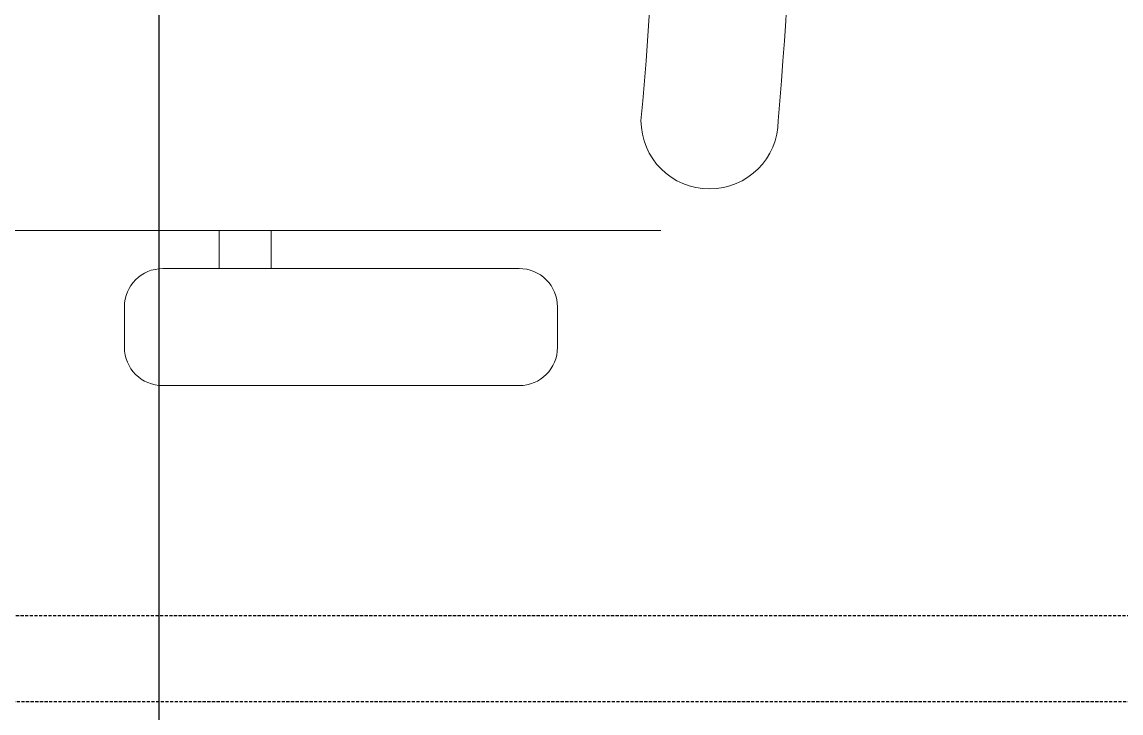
# Model space of a CAD drawing. Extents: x -12260 to 57327, y -29287 to 19916.
# Drawn here: x 19745 to 20308, y 2836 to 3190 of the extents above; entities that cross this region are included whole.
import ezdxf

# ---------------------------------------------------------------- set-up
doc = ezdxf.new("R2010")
doc.units = 0
doc.header["$LTSCALE"] = 0.25
doc.linetypes.add('DASHDOT', pattern=[25.4, 12.7, -6.35, 0, -6.35])
doc.linetypes.add('HIDDEN', pattern=[9.525, 6.35, -3.175])
doc.layers.add('01-First Floor-FUR$0$FALSE CEILING', color=251, linetype='Continuous')
for name, color, linetype, lineweight in [('01-First Floor-FUR$0$LOADING', 253, 'Continuous', 5), ('01-First Floor-FUR$0$NEW Wall', 166, 'Continuous', 5), ('E-LITE-CLNG-CNDT', 6, 'DASHDOT', 35), ('E-POWR-FLOR-CNDT', 6, 'HIDDEN', 25)]:
    doc.layers.add(name, color=color, linetype=linetype, lineweight=lineweight)

# ---------------------------------------------------------------- blocks, each defined once
blk = doc.blocks.new('*X119')
at = {"color": 0}
for p, q in [((5, 3), (5, 3)), ((5, 3), (5, 3)), ((5, 3), (5, 3)), ((5, 3), (5, 3)), ((5, 3), (5, 3)), ((5, 3), (5, 3)), ((5, 3), (5, 3)), ((5, 3), (5, 3)), ((5, 3), (5, 3)), ((5, 3), (5, 3)), ((5, 3), (5, 3)), ((5, 3), (5, 3)), ((5, 3), (5, 3)), ((5, 3), (5, 3)), ((5, 3), (5, 3)), ((5, 3), (5, 3)), ((5, 3), (5, 3)), ((5, 3), (5, 3)), ((5, 3), (5, 3)), ((5, 3), (5, 3)), ((5, 3), (5, 3)), ((5, 3), (5, 3)), ((5, 3), (5, 3)), ((5, 3), (5, 3)), ((5, 3), (5, 3)), ((5, 3), (5, 3)), ((5, 3), (5, 3)), ((5, 3), (5, 3)), ((5, 3), (5, 3)), ((5, 3), (5, 3)), ((5, 3), (5, 3)), ((5, 3), (5, 3)), ((5, 3), (5, 3)), ((5, 3), (5, 3)), ((5, 3), (5, 3)), ((5, 3), (5, 3)), ((5, 3), (5, 3)), ((5, 3), (5, 3)), ((5, 3), (5, 3)), ((5, 3), (5, 3)), ((5, 3), (5, 3)), ((5, 3), (5, 3)), ((5, 3), (5, 3)), ((5, 3), (5, 3)), ((5, 3), (5, 3)), ((5, 3), (5, 3)), ((5, 3), (5, 3)), ((5, 3), (5, 3)), ((5, 3), (5, 3)), ((5, 3), (5, 3)), ((5, 3), (5, 3)), ((5, 3), (5, 3)), ((5, 3), (5, 3)), ((5, 3), (5, 3)), ((5, 3), (5, 3)), ((5, 3), (5, 3)), ((5, 3), (5, 3)), ((5, 3), (5, 3)), ((5, 3), (5, 3)), ((5, 3), (5, 3)), ((5, 3), (5, 3)), ((5, 3), (5, 3)), ((5, 3), (5, 3)), ((5, 3), (5, 3)), ((5, 3), (5, 3)), ((5, 3), (5, 3)), ((6, 3), (5, 3)), ((5, 3), (5, 3)), ((6, 3), (5, 3)), ((5, 3), (5, 3)), ((6, 3), (5, 3)), ((5, 3), (5, 3)), ((6, 3), (5, 3)), ((5, 3), (5, 3)), ((5, 3), (5, 3)), ((5, 3), (5, 3)), ((5, 3), (5, 3)), ((5, 3), (5, 3)), ((5, 3), (5, 3)), ((5, 3), (5, 3)), ((5, 3), (5, 3)), ((5, 3), (5, 3)), ((5, 3), (5, 3)), ((5, 3), (5, 3)), ((5, 3), (5, 3)), ((5, 3), (5, 3)), ((5, 3), (5, 3)), ((5, 3), (5, 3)), ((5, 3), (5, 3)), ((5, 3), (5, 3)), ((5, 3), (5, 3)), ((5, 3), (5, 3)), ((5, 3), (5, 3)), ((5, 3), (5, 3)), ((5, 3), (5, 3)), ((5, 3), (5, 3)), ((6, 3), (6, 3)), ((6, 3), (6, 3)), ((6, 3), (6, 3)), ((6, 3), (6, 3)), ((6, 3), (6, 3)), ((6, 3), (6, 3)), ((6, 3), (6, 3)), ((6, 3), (6, 3)), ((6, 3), (6, 3)), ((6, 3), (6, 3)), ((6, 3), (6, 3)), ((6, 3), (6, 3)), ((6, 3), (6, 3)), ((6, 3), (6, 3)), ((6, 3), (6, 3)), ((6, 3), (6, 3)), ((6, 3), (6, 3)), ((6, 3), (6, 3)), ((6, 3), (6, 3)), ((6, 3), (6, 3)), ((6, 3), (6, 3)), ((6, 3), (6, 3)), ((6, 3), (6, 3)), ((6, 3), (6, 3)), ((6, 3), (6, 3)), ((6, 3), (6, 3)), ((6, 3), (6, 3)), ((6, 3), (6, 3)), ((6, 3), (6, 3)), ((6, 3), (6, 3)), ((6, 3), (6, 3)), ((6, 3), (6, 3)), ((6, 3), (6, 3)), ((6, 3), (6, 3)), ((6, 3), (6, 3)), ((6, 3), (6, 3)), ((6, 3), (6, 3)), ((6, 3), (6, 3)), ((6, 3), (6, 3)), ((6, 3), (6, 3)), ((6, 3), (6, 3)), ((6, 3), (6, 3)), ((6, 3), (6, 3)), ((6, 3), (6, 3)), ((6, 3), (6, 3)), ((6, 3), (6, 3)), ((6, 3), (6, 3)), ((6, 3), (6, 3)), ((6, 3), (6, 3)), ((6, 3), (6, 3)), ((6, 3), (6, 3)), ((6, 3), (6, 3)), ((6, 3), (6, 3)), ((6, 3), (6, 3)), ((6, 3), (6, 3)), ((6, 3), (6, 3)), ((6, 3), (6, 3)), ((6, 3), (6, 3)), ((6, 3), (6, 3)), ((6, 3), (6, 3)), ((6, 3), (6, 3)), ((6, 3), (6, 3)), ((6, 3), (6, 3)), ((6, 3), (6, 3)), ((6, 3), (6, 3)), ((6, 3), (6, 3)), ((6, 3), (6, 3)), ((6, 3), (6, 3)), ((6, 3), (6, 3)), ((6, 3), (6, 3)), ((6, 3), (6, 3)), ((6, 3), (6, 3)), ((6, 3), (6, 3)), ((6, 3), (6, 3)), ((6, 3), (6, 3)), ((6, 3), (6, 3)), ((6, 3), (6, 3)), ((6, 3), (6, 3)), ((6, 3), (6, 3)), ((6, 3), (6, 3)), ((6, 3), (6, 3)), ((6, 3), (6, 3)), ((6, 3), (6, 3)), ((6, 3), (6, 3)), ((6, 3), (6, 3)), ((6, 3), (6, 3)), ((6, 3), (6, 3)), ((6, 3), (6, 3)), ((6, 3), (6, 3)), ((6, 3), (6, 3)), ((6, 3), (6, 3)), ((6, 3), (6, 3)), ((6, 3), (6, 3)), ((6, 3), (6, 3)), ((6, 3), (6, 3)), ((6, 3), (6, 3)), ((6, 3), (6, 3)), ((6, 3), (6, 3)), ((6, 3), (6, 3)), ((6, 3), (6, 3)), ((6, 3), (6, 3)), ((6, 3), (6, 3)), ((6, 3), (6, 3)), ((6, 3), (6, 3)), ((6, 3), (6, 3)), ((6, 3), (6, 3)), ((6, 3), (6, 3)), ((6, 3), (6, 3)), ((6, 3), (6, 3)), ((6, 3), (6, 3)), ((6, 3), (6, 3)), ((6, 3), (6, 3)), ((6, 3), (6, 3)), ((6, 3), (6, 3)), ((6, 3), (6, 3)), ((6, 3), (6, 3)), ((6, 3), (6, 3)), ((6, 3), (6, 3)), ((6, 3), (6, 3)), ((6, 3), (6, 3)), ((6, 3), (6, 3)), ((6, 3), (6, 3)), ((6, 3), (6, 3)), ((6, 3), (6, 3)), ((6, 3), (6, 3)), ((6, 3), (6, 3)), ((6, 3), (6, 3)), ((6, 3), (6, 3)), ((6, 3), (6, 3)), ((6, 3), (6, 3)), ((6, 3), (6, 3)), ((6, 3), (6, 3)), ((6, 3), (6, 3)), ((6, 3), (6, 3)), ((6, 3), (6, 3)), ((6, 3), (6, 3)), ((6, 3), (6, 3)), ((6, 3), (6, 3)), ((6, 3), (6, 3)), ((6, 3), (6, 3)), ((6, 3), (6, 3)), ((6, 3), (6, 3)), ((6, 3), (6, 3)), ((6, 3), (6, 3)), ((6, 3), (6, 3)), ((6, 3), (6, 3)), ((6, 3), (6, 3)), ((6, 3), (6, 3)), ((6, 3), (6, 3)), ((6, 3), (6, 3)), ((6, 3), (6, 3)), ((6, 3), (6, 3)), ((6, 3), (6, 3)), ((6, 3), (6, 3)), ((6, 3), (6, 3)), ((6, 3), (6, 3)), ((6, 3), (6, 3)), ((6, 3), (6, 3)), ((6, 3), (6, 3)), ((6, 3), (6, 3)), ((6, 3), (6, 3)), ((6, 3), (6, 3)), ((6, 3), (6, 3)), ((6, 3), (6, 3)), ((6, 3), (6, 3)), ((6, 3), (6, 3)), ((6, 3), (6, 3)), ((6, 3), (6, 3)), ((6, 3), (6, 3)), ((6, 3), (6, 3)), ((6, 3), (6, 3)), ((6, 3), (6, 3)), ((6, 3), (6, 3)), ((6, 3), (6, 3)), ((6, 3), (6, 3)), ((6, 3), (6, 3)), ((6, 3), (6, 3)), ((6, 3), (6, 3)), ((6, 3), (6, 3)), ((6, 3), (6, 3)), ((6, 3), (6, 3)), ((6, 3), (6, 3)), ((6, 3), (6, 3)), ((6, 3), (6, 3)), ((6, 3), (6, 3)), ((6, 3), (6, 3)), ((6, 3), (6, 3)), ((6, 3), (6, 3)), ((6, 3), (6, 3)), ((6, 3), (6, 3)), ((6, 3), (6, 3)), ((6, 3), (6, 3)), ((6, 3), (6, 3)), ((6, 3), (6, 3)), ((6, 3), (6, 3)), ((6, 3), (6, 3)), ((6, 3), (6, 3)), ((6, 3), (6, 3)), ((6, 3), (6, 3)), ((6, 3), (6, 3)), ((6, 3), (6, 3)), ((6, 3), (6, 3)), ((6, 3), (6, 3)), ((6, 3), (6, 3)), ((6, 3), (5, 3)), ((6, 3), (5, 3)), ((6, 3), (5, 3)), ((6, 3), (5, 3)), ((6, 3), (5, 3)), ((6, 3), (6, 3)), ((6, 3), (6, 3)), ((6, 3), (6, 3)), ((6, 3), (6, 3)), ((6, 3), (6, 3)), ((6, 3), (6, 3)), ((6, 3), (6, 3)), ((6, 3), (6, 3)), ((6, 3), (6, 3)), ((6, 3), (6, 3)), ((6, 3), (6, 3)), ((6, 3), (6, 3)), ((6, 3), (6, 3)), ((6, 3), (6, 3)), ((6, 3), (6, 3)), ((6, 3), (6, 3)), ((6, 3), (6, 3)), ((6, 3), (6, 3)), ((6, 3), (6, 3)), ((6, 3), (6, 3)), ((6, 3), (6, 3)), ((6, 3), (6, 3)), ((6, 3), (6, 3)), ((6, 3), (6, 3)), ((6, 3), (6, 3)), ((6, 3), (6, 3)), ((6, 3), (6, 3)), ((6, 3), (6, 3)), ((6, 3), (6, 3)), ((6, 3), (6, 3)), ((6, 3), (6, 3)), ((6, 3), (6, 3)), ((6, 3), (6, 3)), ((6, 3), (6, 3)), ((6, 3), (6, 3)), ((6, 3), (6, 3)), ((6, 3), (6, 3)), ((6, 3), (6, 3)), ((6, 3), (6, 3)), ((6, 3), (6, 3)), ((6, 3), (6, 3)), ((6, 3), (6, 3)), ((6, 3), (6, 3)), ((6, 3), (6, 3)), ((6, 3), (6, 3)), ((6, 3), (6, 3)), ((6, 3), (6, 3)), ((6, 3), (6, 3)), ((6, 3), (6, 3)), ((6, 3), (6, 3)), ((6, 3), (6, 3)), ((6, 3), (6, 3)), ((6, 3), (6, 3)), ((6, 3), (6, 3)), ((6, 3), (6, 3)), ((6, 3), (6, 3)), ((6, 3), (6, 3)), ((6, 3), (6, 3)), ((6, 3), (6, 3)), ((6, 3), (6, 3)), ((6, 3), (6, 3)), ((6, 3), (6, 3)), ((6, 3), (6, 3)), ((6, 3), (6, 3)), ((6, 3), (6, 3)), ((6, 3), (6, 3)), ((6, 3), (6, 3)), ((6, 3), (6, 3)), ((6, 3), (6, 3)), ((6, 3), (6, 3)), ((6, 3), (6, 3)), ((6, 3), (6, 3)), ((6, 3), (6, 3)), ((6, 3), (6, 3)), ((6, 3), (6, 3)), ((6, 3), (6, 3)), ((6, 3), (6, 3)), ((6, 3), (6, 3)), ((6, 3), (6, 3)), ((6, 3), (6, 3)), ((6, 3), (6, 3)), ((6, 3), (6, 3)), ((6, 3), (6, 3)), ((6, 3), (6, 3)), ((6, 3), (6, 3)), ((6, 3), (6, 3)), ((6, 3), (6, 3)), ((6, 3), (6, 3)), ((6, 3), (6, 3)), ((6, 3), (6, 3)), ((6, 3), (6, 3)), ((6, 3), (6, 3)), ((6, 3), (6, 3)), ((6, 3), (6, 3)), ((6, 3), (6, 3)), ((6, 3), (6, 3)), ((6, 3), (6, 3)), ((6, 3), (6, 3)), ((6, 3), (6, 3)), ((6, 3), (6, 3)), ((6, 3), (6, 3)), ((6, 3), (6, 3)), ((6, 3), (6, 3)), ((6, 3), (6, 3)), ((6, 3), (6, 3)), ((6, 3), (6, 3)), ((6, 3), (6, 3)), ((6, 3), (6, 3)), ((6, 3), (6, 3)), ((6, 3), (6, 3)), ((6, 3), (6, 3)), ((6, 3), (6, 3)), ((6, 3), (6, 3)), ((6, 3), (6, 3)), ((6, 3), (6, 3)), ((6, 3), (6, 3)), ((6, 3), (6, 3)), ((6, 3), (6, 3)), ((6, 3), (6, 3)), ((6, 3), (6, 3)), ((6, 3), (6, 3)), ((6, 3), (6, 3)), ((6, 3), (6, 3)), ((6, 3), (6, 3)), ((6, 3), (6, 3)), ((6, 3), (6, 3)), ((6, 3), (6, 3)), ((6, 3), (6, 3)), ((6, 3), (6, 3)), ((6, 3), (6, 3)), ((6, 3), (6, 3)), ((6, 3), (6, 3)), ((6, 3), (6, 3)), ((6, 3), (6, 3)), ((6, 3), (6, 3)), ((6, 3), (6, 3)), ((6, 3), (6, 3)), ((6, 3), (6, 3)), ((6, 3), (6, 3)), ((6, 3), (6, 3)), ((6, 3), (6, 3)), ((6, 3), (6, 3)), ((6, 3), (6, 3)), ((6, 3), (6, 3)), ((6, 3), (6, 3)), ((6, 3), (6, 3)), ((6, 3), (6, 3)), ((6, 3), (6, 3)), ((6, 3), (6, 3)), ((6, 3), (6, 3)), ((6, 3), (6, 3)), ((6, 3), (6, 3)), ((6, 3), (6, 3)), ((6, 3), (6, 3)), ((6, 3), (6, 3)), ((6, 3), (6, 3)), ((6, 3), (6, 3)), ((6, 3), (6, 3)), ((6, 3), (6, 3)), ((6, 3), (6, 3)), ((6, 3), (6, 3)), ((6, 3), (6, 3)), ((6, 3), (6, 3)), ((6, 3), (6, 3)), ((6, 3), (6, 3)), ((6, 3), (6, 3)), ((6, 3), (6, 3)), ((6, 3), (6, 3)), ((6, 3), (6, 3)), ((6, 3), (6, 3)), ((6, 3), (6, 3)), ((6, 3), (6, 3)), ((6, 3), (6, 3)), ((6, 3), (6, 3)), ((6, 3), (6, 3)), ((6, 3), (6, 3)), ((6, 3), (6, 3)), ((6, 3), (6, 3)), ((6, 3), (6, 3)), ((6, 3), (6, 3)), ((6, 3), (6, 3)), ((6, 3), (6, 3)), ((6, 3), (6, 3)), ((6, 3), (6, 3)), ((6, 3), (6, 3)), ((6, 3), (6, 3)), ((6, 3), (6, 3)), ((6, 3), (6, 3)), ((6, 3), (6, 3)), ((6, 3), (6, 3)), ((6, 3), (6, 3)), ((6, 3), (6, 3)), ((6, 3), (6, 3)), ((6, 3), (6, 3)), ((6, 3), (6, 3)), ((6, 3), (6, 3)), ((6, 3), (6, 3)), ((6, 3), (6, 3)), ((6, 3), (6, 3)), ((6, 3), (6, 3)), ((6, 3), (6, 3)), ((6, 3), (6, 3)), ((6, 3), (6, 3)), ((6, 3), (6, 3)), ((6, 3), (6, 3)), ((6, 3), (6, 3)), ((6, 3), (6, 3)), ((6, 3), (6, 3)), ((6, 3), (6, 3)), ((6, 3), (6, 3)), ((6, 3), (6, 3)), ((6, 3), (6, 3)), ((6, 3), (6, 3)), ((6, 3), (6, 3)), ((6, 3), (6, 3)), ((6, 3), (6, 3)), ((6, 3), (6, 3)), ((6, 3), (6, 3)), ((6, 3), (6, 3)), ((6, 3), (6, 3)), ((6, 3), (6, 3)), ((6, 3), (6, 3)), ((6, 3), (6, 3)), ((6, 3), (6, 3)), ((6, 3), (6, 3)), ((6, 3), (6, 3)), ((6, 3), (6, 3)), ((6, 3), (6, 3)), ((6, 3), (6, 3)), ((6, 3), (6, 3)), ((6, 3), (6, 3)), ((6, 3), (6, 3)), ((6, 3), (6, 3)), ((6, 3), (6, 3)), ((6, 3), (6, 3)), ((6, 3), (6, 3)), ((6, 3), (6, 3)), ((6, 3), (6, 3)), ((6, 3), (6, 3)), ((6, 3), (6, 3)), ((6, 3), (6, 3)), ((6, 3), (6, 3)), ((6, 3), (6, 3)), ((6, 3), (6, 3)), ((6, 3), (6, 3)), ((6, 3), (6, 3)), ((6, 3), (6, 3)), ((6, 3), (6, 3)), ((6, 3), (6, 3)), ((6, 3), (6, 3)), ((6, 3), (6, 3)), ((6, 3), (6, 3)), ((6, 3), (6, 3)), ((6, 3), (6, 3)), ((6, 3), (6, 3)), ((6, 3), (6, 3)), ((6, 3), (6, 3)), ((6, 3), (6, 3)), ((6, 3), (6, 3)), ((6, 3), (6, 3)), ((6, 3), (6, 3)), ((6, 3), (6, 3)), ((6, 3), (6, 3)), ((6, 3), (6, 3)), ((6, 3), (6, 3)), ((6, 3), (6, 3)), ((6, 3), (6, 3)), ((6, 3), (6, 3)), ((6, 3), (6, 3)), ((6, 3), (6, 3)), ((6, 3), (6, 3)), ((6, 3), (6, 3)), ((6, 3), (6, 3)), ((6, 3), (6, 3)), ((6, 3), (6, 3)), ((6, 3), (6, 3)), ((6, 3), (6, 3)), ((6, 3), (6, 3)), ((6, 3), (6, 3)), ((6, 3), (6, 3)), ((6, 3), (6, 3)), ((6, 3), (6, 3)), ((6, 3), (6, 3)), ((6, 3), (6, 3)), ((6, 3), (6, 3)), ((6, 3), (6, 3)), ((6, 3), (6, 3)), ((6, 3), (6, 3)), ((6, 3), (6, 3)), ((6, 3), (6, 3)), ((6, 3), (6, 3)), ((6, 3), (6, 3)), ((6, 3), (6, 3)), ((6, 3), (6, 3)), ((6, 3), (6, 3)), ((6, 3), (6, 3)), ((6, 3), (6, 3)), ((6, 3), (6, 3)), ((6, 3), (6, 3)), ((6, 3), (6, 3)), ((6, 3), (6, 3)), ((6, 3), (6, 3)), ((6, 3), (6, 3)), ((6, 3), (6, 3)), ((6, 3), (6, 3)), ((6, 3), (6, 3)), ((6, 3), (6, 3)), ((6, 3), (6, 3)), ((6, 3), (6, 3)), ((6, 3), (6, 3)), ((6, 3), (6, 3)), ((6, 3), (6, 3)), ((6, 3), (6, 3)), ((6, 3), (6, 3)), ((6, 3), (6, 3)), ((6, 3), (6, 3)), ((6, 3), (6, 3))]:
    blk.add_line(p, q, dxfattribs=at)
blk = doc.blocks.new('*X120')
at = {"color": 0}
for p, q in [((13, 1), (13, 1)), ((13, 1), (13, 1)), ((13, 1), (13, 1)), ((13, 1), (13, 1)), ((13, 1), (13, 1)), ((13, 1), (13, 1)), ((13, 1), (13, 1)), ((13, 1), (13, 1)), ((13, 1), (13, 1)), ((13, 1), (13, 1)), ((13, 1), (13, 1)), ((13, 1), (13, 1)), ((13, 1), (13, 1)), ((13, 1), (13, 1)), ((13, 1), (13, 1)), ((13, 1), (14, 1)), ((13, 1), (14, 1)), ((13, 1), (14, 1)), ((13, 1), (13, 1)), ((13, 1), (13, 1)), ((13, 1), (13, 1)), ((13, 1), (13, 1)), ((13, 1), (13, 1)), ((13, 1), (13, 1)), ((13, 1), (13, 1)), ((13, 1), (13, 1)), ((13, 1), (13, 1)), ((13, 1), (13, 1)), ((13, 1), (13, 1)), ((13, 1), (13, 1)), ((13, 1), (13, 1)), ((13, 1), (13, 1)), ((13, 1), (13, 1)), ((13, 1), (13, 1)), ((13, 1), (13, 1)), ((13, 1), (13, 1)), ((13, 1), (13, 1)), ((13, 1), (13, 1)), ((13, 1), (13, 1)), ((13, 1), (13, 1)), ((13, 1), (13, 1)), ((13, 1), (13, 1)), ((13, 1), (13, 1)), ((13, 1), (13, 1)), ((13, 1), (13, 1)), ((13, 1), (13, 1)), ((13, 1), (13, 1)), ((13, 1), (13, 1)), ((13, 1), (13, 1)), ((13, 1), (13, 1)), ((13, 1), (13, 1)), ((13, 1), (13, 1)), ((13, 1), (13, 1)), ((13, 1), (13, 1)), ((13, 1), (13, 1)), ((13, 1), (13, 1)), ((13, 1), (13, 1)), ((13, 1), (13, 1)), ((13, 1), (13, 1)), ((13, 1), (13, 1)), ((13, 1), (13, 1)), ((13, 1), (13, 1)), ((13, 1), (13, 1)), ((13, 1), (13, 1)), ((13, 1), (13, 1)), ((13, 1), (13, 1)), ((13, 1), (13, 1)), ((13, 1), (13, 1)), ((13, 1), (13, 1)), ((13, 1), (13, 1)), ((13, 1), (13, 1)), ((13, 1), (13, 1)), ((13, 1), (13, 1)), ((13, 1), (13, 1)), ((13, 1), (13, 1)), ((13, 1), (13, 1)), ((13, 1), (13, 1)), ((13, 1), (13, 1)), ((13, 1), (13, 1)), ((13, 1), (13, 1)), ((13, 1), (13, 1)), ((13, 1), (13, 1)), ((13, 1), (13, 1)), ((13, 1), (13, 1)), ((13, 1), (13, 1)), ((13, 1), (13, 1)), ((13, 1), (13, 1)), ((13, 1), (13, 1)), ((13, 1), (13, 1)), ((13, 1), (13, 1)), ((13, 1), (13, 1)), ((13, 1), (13, 1)), ((13, 1), (13, 1)), ((13, 1), (13, 1)), ((13, 1), (13, 1)), ((13, 1), (13, 1)), ((13, 1), (13, 1)), ((13, 1), (13, 1)), ((13, 1), (13, 1)), ((13, 1), (13, 1)), ((13, 1), (13, 1)), ((13, 1), (13, 1)), ((13, 1), (13, 1)), ((13, 1), (13, 1)), ((13, 1), (13, 1)), ((13, 1), (13, 1)), ((13, 1), (13, 1)), ((13, 1), (13, 1)), ((13, 1), (13, 1)), ((13, 1), (13, 1)), ((13, 1), (13, 1)), ((13, 1), (13, 1)), ((13, 1), (13, 1)), ((13, 1), (13, 1)), ((13, 1), (13, 1)), ((13, 1), (13, 1)), ((13, 1), (13, 1)), ((13, 1), (13, 1)), ((13, 1), (13, 1)), ((13, 1), (13, 1)), ((13, 1), (13, 1)), ((13, 1), (13, 1)), ((13, 1), (13, 1)), ((13, 1), (14, 1)), ((13, 0), (13, 0)), ((13, 0), (13, 0)), ((13, 0), (13, 0)), ((13, 0), (13, 0)), ((13, 0), (13, 0)), ((13, 0), (13, 0)), ((13, 0), (13, 0)), ((13, 0), (13, 0)), ((13, 0), (13, 0)), ((13, 0), (13, 0)), ((13, 0), (13, 0)), ((13, 0), (13, 0)), ((13, 0), (13, 0)), ((13, 0), (13, 0)), ((13, 0), (13, 0)), ((13, 0), (13, 0)), ((13, 0), (13, 0)), ((13, 0), (13, 0)), ((13, 0), (13, 0)), ((13, 0), (13, 0)), ((13, 0), (13, 0)), ((13, 0), (13, 0)), ((13, 0), (13, 0)), ((13, 0), (13, 0)), ((13, 0), (13, 0)), ((13, 0), (13, 0)), ((13, 0), (13, 0)), ((13, 0), (13, 0)), ((13, 0), (13, 0)), ((13, 0), (13, 0)), ((13, 0), (13, 0)), ((13, 0), (13, 0)), ((13, 0), (13, 0)), ((13, 0), (13, 0)), ((13, 0), (13, 0)), ((13, 0), (13, 0)), ((13, 0), (13, 0)), ((13, 0), (13, 0)), ((13, 0), (13, 0)), ((13, 0), (13, 0)), ((13, 0), (13, 0)), ((13, 0), (13, 0)), ((13, 0), (13, 0)), ((13, 0), (13, 0)), ((13, 0), (13, 0)), ((13, 0), (13, 0)), ((13, 0), (13, 0)), ((13, 0), (13, 0)), ((13, 0), (14, 0)), ((13, 0), (14, 0)), ((13, 0), (13, 0)), ((13, 0), (14, 0)), ((14, 1), (14, 1)), ((14, 1), (14, 1)), ((14, 1), (14, 1)), ((14, 1), (14, 1)), ((14, 1), (14, 1)), ((14, 1), (14, 1)), ((14, 1), (14, 1)), ((14, 1), (14, 1)), ((14, 1), (14, 1)), ((14, 1), (14, 1)), ((14, 1), (14, 1)), ((14, 1), (14, 1)), ((14, 1), (14, 1)), ((14, 1), (14, 1)), ((14, 1), (14, 1)), ((14, 1), (14, 1)), ((14, 1), (14, 1)), ((14, 1), (14, 1)), ((14, 1), (14, 1)), ((14, 1), (14, 1)), ((14, 1), (14, 1)), ((14, 1), (14, 1)), ((14, 1), (14, 1)), ((14, 1), (14, 1)), ((14, 1), (14, 1)), ((14, 1), (14, 1)), ((14, 1), (14, 1)), ((14, 1), (14, 1)), ((14, 1), (14, 1)), ((14, 1), (14, 1)), ((14, 1), (14, 1)), ((14, 1), (14, 1)), ((14, 1), (14, 1)), ((14, 1), (14, 1)), ((14, 1), (14, 1)), ((14, 1), (14, 1)), ((14, 1), (14, 1)), ((14, 1), (14, 1)), ((14, 1), (14, 1)), ((14, 1), (14, 1)), ((14, 1), (14, 1)), ((14, 1), (14, 1)), ((14, 1), (14, 1)), ((14, 1), (14, 1)), ((14, 1), (14, 1)), ((14, 1), (14, 1)), ((14, 1), (14, 1)), ((14, 1), (14, 1)), ((14, 1), (14, 1)), ((14, 1), (14, 1)), ((14, 1), (14, 1)), ((14, 1), (14, 1)), ((14, 1), (14, 1)), ((14, 1), (14, 1)), ((14, 1), (14, 1)), ((14, 1), (14, 1)), ((14, 1), (14, 1)), ((14, 1), (14, 1)), ((14, 1), (14, 1)), ((14, 1), (14, 1)), ((14, 1), (14, 1)), ((14, 1), (14, 1)), ((14, 1), (14, 1)), ((14, 1), (14, 1)), ((14, 1), (14, 1)), ((14, 1), (14, 1)), ((14, 1), (14, 1)), ((14, 1), (14, 1)), ((14, 1), (14, 1)), ((14, 1), (14, 1)), ((14, 1), (14, 1)), ((14, 1), (14, 1)), ((14, 1), (14, 1)), ((14, 1), (14, 1)), ((14, 1), (14, 1)), ((14, 1), (14, 1)), ((14, 1), (14, 1)), ((14, 1), (14, 1)), ((14, 1), (14, 1)), ((14, 1), (14, 1)), ((14, 1), (14, 1)), ((14, 1), (14, 1)), ((14, 1), (14, 1)), ((14, 1), (14, 1)), ((14, 1), (14, 1)), ((14, 1), (14, 1)), ((14, 1), (14, 1)), ((14, 1), (14, 1)), ((14, 1), (14, 1)), ((14, 1), (14, 1)), ((14, 1), (14, 1)), ((14, 1), (14, 1)), ((14, 1), (14, 1)), ((14, 1), (14, 1)), ((14, 0), (14, 0)), ((14, 0), (14, 0)), ((14, 0), (14, 0)), ((14, 0), (14, 0)), ((14, 0), (14, 0)), ((14, 0), (14, 0)), ((14, 0), (14, 0)), ((14, 0), (14, 0)), ((14, 0), (14, 0)), ((14, 0), (14, 0)), ((14, 0), (14, 0)), ((14, 0), (14, 0)), ((14, 0), (14, 0)), ((14, 0), (14, 0)), ((14, 0), (14, 0)), ((14, 0), (14, 0)), ((14, 0), (14, 0)), ((14, 0), (14, 0)), ((14, 0), (14, 0)), ((14, 0), (14, 0)), ((14, 0), (14, 0)), ((14, 0), (14, 0)), ((14, 0), (14, 0)), ((14, 0), (14, 0)), ((14, 0), (14, 0)), ((14, 0), (14, 0)), ((14, 0), (14, 0)), ((14, 0), (14, 0)), ((14, 0), (14, 0)), ((14, 0), (14, 0)), ((14, 0), (14, 0)), ((14, 0), (14, 0)), ((14, 0), (14, 0)), ((14, 0), (14, 0)), ((14, 0), (14, 0)), ((14, 0), (14, 0)), ((14, 0), (14, 0)), ((14, 0), (14, 0)), ((14, 0), (14, 0)), ((14, 0), (14, 0)), ((14, 0), (14, 0)), ((14, 0), (14, 0)), ((14, 0), (14, 0)), ((14, 0), (14, 0)), ((14, 0), (14, 0)), ((14, 0), (14, 0)), ((14, 0), (14, 0)), ((14, 0), (14, 0)), ((13, 0), (13, 0)), ((13, 0), (14, 0)), ((13, 0), (13, 0)), ((13, 0), (14, 0)), ((13, 0), (13, 0)), ((13, 0), (14, 0)), ((13, 0), (13, 0)), ((13, 0), (13, 0)), ((13, 0), (13, 0)), ((13, 0), (13, 0)), ((13, 0), (14, 0)), ((13, 0), (13, 0)), ((13, 0), (14, 0)), ((13, 0), (13, 0)), ((13, 0), (14, 0)), ((13, 0), (13, 0)), ((13, 0), (14, 0)), ((13, 0), (13, 0)), ((13, 0), (14, 0)), ((13, 0), (13, 0)), ((13, 0), (14, 0)), ((13, 0), (13, 0)), ((13, 0), (14, 0)), ((13, 0), (13, 0)), ((13, 0), (13, 0)), ((13, 0), (13, 0)), ((13, 0), (14, 0)), ((13, 0), (13, 0)), ((13, 0), (14, 0)), ((13, 0), (13, 0)), ((13, 0), (14, 0)), ((13, 0), (13, 0)), ((13, 0), (14, 0)), ((13, 0), (13, 0)), ((13, 0), (13, 0)), ((13, 0), (13, 0)), ((13, 0), (13, 0)), ((13, 0), (13, 0)), ((13, 0), (13, 0)), ((13, 0), (13, 0)), ((13, 0), (13, 0)), ((13, 0), (13, 0)), ((13, 0), (13, 0)), ((13, 0), (13, 0)), ((13, 0), (13, 0)), ((13, 0), (13, 0)), ((13, 0), (13, 0)), ((13, 0), (13, 0)), ((13, 0), (13, 0)), ((13, 0), (13, 0)), ((13, 0), (13, 0)), ((13, 0), (13, 0)), ((13, 0), (13, 0)), ((13, 0), (13, 0)), ((13, 0), (13, 0)), ((13, 0), (13, 0)), ((13, 0), (13, 0)), ((13, 0), (13, 0)), ((13, 0), (13, 0)), ((13, 0), (13, 0)), ((13, 0), (13, 0)), ((13, 0), (13, 0)), ((13, 0), (13, 0)), ((13, 0), (13, 0)), ((13, -1), (13, -1)), ((13, -1), (13, -1)), ((13, -1), (13, -1)), ((13, -1), (13, -1)), ((13, -1), (13, -1)), ((13, -1), (14, -1)), ((13, -1), (13, -1)), ((14, 0), (14, 0)), ((14, 0), (14, 0)), ((14, 0), (14, 0)), ((14, 0), (14, 0)), ((14, 0), (14, 0)), ((14, 0), (14, 0)), ((14, 0), (14, 0)), ((14, 0), (14, 0)), ((14, 0), (14, 0)), ((14, 0), (14, 0)), ((14, 0), (14, 0)), ((14, 0), (14, 0)), ((14, 0), (14, 0)), ((14, 0), (14, 0)), ((14, 0), (14, 0)), ((13, 0), (14, 0)), ((14, 0), (14, 0)), ((14, 0), (14, 0)), ((14, 0), (14, 0)), ((14, 0), (14, 0)), ((14, 0), (14, 0)), ((14, 0), (14, 0)), ((14, 0), (14, 0)), ((14, 0), (14, 0)), ((14, 0), (14, 0)), ((14, 0), (14, 0)), ((14, 0), (14, 0)), ((14, 0), (14, 0)), ((14, 0), (14, 0)), ((14, 0), (14, 0)), ((14, 0), (14, 0)), ((14, 0), (14, 0)), ((14, 0), (14, 0)), ((14, 0), (14, 0)), ((14, 0), (14, 0)), ((14, 0), (14, 0)), ((14, 0), (14, 0)), ((14, 0), (14, 0)), ((14, 0), (14, 0)), ((14, 0), (14, 0)), ((14, 0), (14, 0)), ((14, 0), (14, 0)), ((14, 0), (14, 0)), ((14, 0), (14, 0)), ((14, 0), (14, 0)), ((14, 0), (14, 0)), ((14, 0), (14, 0)), ((14, 0), (14, 0)), ((14, 0), (14, 0)), ((14, 0), (14, 0)), ((14, -1), (14, -1)), ((14, -1), (14, -1)), ((14, -1), (14, -1)), ((14, -1), (14, -1)), ((14, -1), (14, -1))]:
    blk.add_line(p, q, dxfattribs=at)
blk = doc.blocks.new('01-First Floor-FUR$0$GF21018-P')
at = {"color": 0}
for p, q in [((0.22049, 0.47563), (0.22049, 0.0675)), ((0.25963, 0.34221), (0.2804, 0.34221)), ((0.24001, 0.32259), (0.24001, 0.14)), ((0.30001, 0.32259), (0.30001, 0.14)), ((0.22049, 0.29372), (0.24001, 0.29372)), ((0.22049, 0.26708), (0.24001, 0.26708)), ((0.25963, 0.12039), (0.2804, 0.12039))]:
    blk.add_line(p, q, dxfattribs=at)
for points in [[(0.24001, 0.29372), (0.24001, 0.29372), (0.24001, 0.29372), (0.24001, 0.29372), (0.24001, 0.29372), (0.24001, 0.29372), (0.24001, 0.29372), (0.24001, 0.29372), (0.24001, 0.29372), (0.24001, 0.29372), (0.24001, 0.29372), (0.24001, 0.29372), (0.24001, 0.29372), (0.24001, 0.29372), (0.24001, 0.29372), (0.24001, 0.29372), (0.24001, 0.29372), (0.24001, 0.29372), (0.24001, 0.29372), (0.24001, 0.29372), (0.24001, 0.29372), (0.24001, 0.29372), (0.24001, 0.29372), (0.24001, 0.29372), (0.24001, 0.29372), (0.24001, 0.29372), (0.24001, 0.29372), (0.24001, 0.29372), (0.24001, 0.29372), (0.24001, 0.29372), (0.24001, 0.29372), (0.24001, 0.29372), (0.24001, 0.29372), (0.24001, 0.29372), (0.24001, 0.29372), (0.24001, 0.29372), (0.24001, 0.29372), (0.24001, 0.29372), (0.24001, 0.29372), (0.24001, 0.29372), (0.24001, 0.29372), (0.24001, 0.29372), (0.24001, 0.29372), (0.24001, 0.29372), (0.24001, 0.29372), (0.24001, 0.29372), (0.24001, 0.29372), (0.24001, 0.29372), (0.24001, 0.29372), (0.24001, 0.29372), (0.24001, 0.29372), (0.24001, 0.29372), (0.24001, 0.29372), (0.24001, 0.29372), (0.24001, 0.29372), (0.24001, 0.29372), (0.24001, 0.29372), (0.24001, 0.29372), (0.24001, 0.29372), (0.24001, 0.29372), (0.24001, 0.29372), (0.24001, 0.29372), (0.24001, 0.29372), (0.24001, 0.29372), (0.24001, 0.29372), (0.24001, 0.29372), (0.24001, 0.29372), (0.24001, 0.29372), (0.24001, 0.29372), (0.24001, 0.29372), (0.24001, 0.29372), (0.24001, 0.29372), (0.24001, 0.29372), (0.24001, 0.29372), (0.24001, 0.29372), (0.24001, 0.29372), (0.24001, 0.29372), (0.24001, 0.29372), (0.24001, 0.29372), (0.24001, 0.29372), (0.24001, 0.29372), (0.24001, 0.29372), (0.24001, 0.29372), (0.24001, 0.29372), (0.24001, 0.29372), (0.24001, 0.29372), (0.24001, 0.29372), (0.24001, 0.29372), (0.24001, 0.29372), (0.24001, 0.29372), (0.24001, 0.29372), (0.24001, 0.29372), (0.24001, 0.29372), (0.24001, 0.29372), (0.24001, 0.29372), (0.24001, 0.29372), (0.24001, 0.29372), (0.24001, 0.29372), (0.24001, 0.29372), (0.24001, 0.29372), (0.24001, 0.29372), (0.24001, 0.29372), (0.24001, 0.29372), (0.24001, 0.29372), (0.24001, 0.29372), (0.24001, 0.29372), (0.24001, 0.29372), (0.24001, 0.29372), (0.24001, 0.29372), (0.24001, 0.29372), (0.24001, 0.29372), (0.24001, 0.29372), (0.24001, 0.29372), (0.24001, 0.29372), (0.24001, 0.29372), (0.24001, 0.29372), (0.24001, 0.29372), (0.24001, 0.29372), (0.24001, 0.29372), (0.24001, 0.29372), (0.24001, 0.29372), (0.24001, 0.29372), (0.24001, 0.29372), (0.24001, 0.29372), (0.24001, 0.29372), (0.24001, 0.29372), (0.24001, 0.29372), (0.24001, 0.29372), (0.24001, 0.29372), (0.24001, 0.29372), (0.24001, 0.29372), (0.24001, 0.29372), (0.24001, 0.29372), (0.24001, 0.29372), (0.24001, 0.29372), (0.24001, 0.29372), (0.24001, 0.29372), (0.24001, 0.29372), (0.24001, 0.29372), (0.24001, 0.29372), (0.24001, 0.29372), (0.24001, 0.29372), (0.24001, 0.29372), (0.24001, 0.29372), (0.24001, 0.29372), (0.24001, 0.29372), (0.24001, 0.29372), (0.24001, 0.29372), (0.24001, 0.29372), (0.24001, 0.29372), (0.24001, 0.29372), (0.24001, 0.29372), (0.24001, 0.29372), (0.24001, 0.29372), (0.24001, 0.29372), (0.24001, 0.29372), (0.24001, 0.29372), (0.24001, 0.29372), (0.24001, 0.29372), (0.24001, 0.29372), (0.24001, 0.29372), (0.24001, 0.29372), (0.24001, 0.29372), (0.24001, 0.29372), (0.24001, 0.29372), (0.24001, 0.29372), (0.24001, 0.29372), (0.24001, 0.29372), (0.24001, 0.29372), (0.24001, 0.29372), (0.24001, 0.29372), (0.24001, 0.29372), (0.24001, 0.29372), (0.24001, 0.29372), (0.24001, 0.29372), (0.24001, 0.29372), (0.24001, 0.29372), (0.24001, 0.29372), (0.24001, 0.29372), (0.24001, 0.29372), (0.24001, 0.29372), (0.24001, 0.29372), (0.24001, 0.29372), (0.24001, 0.29372), (0.24001, 0.29372), (0.24001, 0.29372), (0.24001, 0.29372), (0.24001, 0.29372), (0.24001, 0.29372), (0.24001, 0.29372), (0.24001, 0.29372), (0.24001, 0.29372), (0.24001, 0.29372), (0.24001, 0.29372), (0.24001, 0.29372), (0.24001, 0.29372), (0.24001, 0.29372), (0.24001, 0.29372), (0.24001, 0.29372), (0.24001, 0.29372), (0.24001, 0.29372), (0.24001, 0.29372), (0.24001, 0.29372), (0.24001, 0.29372), (0.24001, 0.29372), (0.24001, 0.29372), (0.24001, 0.29372), (0.24001, 0.29372), (0.24001, 0.29372), (0.24001, 0.29372), (0.24001, 0.29372), (0.24001, 0.29372), (0.24001, 0.29372), (0.24001, 0.29372), (0.24001, 0.29372), (0.24001, 0.29372), (0.24001, 0.29372), (0.24001, 0.29372), (0.24001, 0.29372), (0.24001, 0.29372), (0.24001, 0.29372), (0.24001, 0.29372), (0.24001, 0.29372), (0.24001, 0.29372), (0.24001, 0.29372), (0.24001, 0.29372), (0.24001, 0.29372), (0.24001, 0.29372), (0.24001, 0.29372), (0.24001, 0.29372), (0.24001, 0.29372), (0.24001, 0.29372), (0.24001, 0.29372), (0.24001, 0.29372), (0.24001, 0.29372), (0.24001, 0.29372), (0.24001, 0.29372), (0.24001, 0.29372), (0.24001, 0.29372), (0.24001, 0.29372), (0.24001, 0.29372), (0.24001, 0.29372), (0.24001, 0.29372), (0.24001, 0.29372), (0.24001, 0.29372), (0.24001, 0.29372), (0.24001, 0.29372), (0.24001, 0.29372), (0.24001, 0.29372), (0.24001, 0.29372), (0.24001, 0.29372), (0.24001, 0.29372), (0.24001, 0.29372), (0.24001, 0.29372), (0.24001, 0.29372), (0.24001, 0.29372), (0.24001, 0.29372), (0.24001, 0.29372), (0.24001, 0.29372), (0.24001, 0.29372), (0.24001, 0.29372), (0.24001, 0.29372), (0.24001, 0.29372), (0.24001, 0.29372), (0.24001, 0.29372), (0.24001, 0.29372), (0.24001, 0.29372), (0.24001, 0.29372), (0.24001, 0.29372), (0.24001, 0.29372), (0.24001, 0.29372), (0.24001, 0.29372), (0.24001, 0.29372), (0.24001, 0.29372), (0.24001, 0.29372), (0.24001, 0.29372), (0.24001, 0.29372)], [(0.24001, 0.29372), (0.24001, 0.29372), (0.24001, 0.29372), (0.24001, 0.29372), (0.24001, 0.29372), (0.24001, 0.29372), (0.24001, 0.29372), (0.24001, 0.29372), (0.24001, 0.29372), (0.24001, 0.29372), (0.24001, 0.29372), (0.24001, 0.29372), (0.24001, 0.29372), (0.24001, 0.29372), (0.24001, 0.29372), (0.24001, 0.29372), (0.24001, 0.29372), (0.24001, 0.29372), (0.24001, 0.29372), (0.24001, 0.29372), (0.24001, 0.29372), (0.24001, 0.29372), (0.24001, 0.29372), (0.24001, 0.29372), (0.24001, 0.29372), (0.24001, 0.29372), (0.24001, 0.29372), (0.24001, 0.29372), (0.24001, 0.29372), (0.24001, 0.29372), (0.24001, 0.29372), (0.24001, 0.29372), (0.24001, 0.29372), (0.24001, 0.29372), (0.24001, 0.29372), (0.24001, 0.29372), (0.24001, 0.29372), (0.24001, 0.29372), (0.24001, 0.29372), (0.24001, 0.29372), (0.24001, 0.29372), (0.24001, 0.29372), (0.24001, 0.29372), (0.24001, 0.29372), (0.24001, 0.29372), (0.24001, 0.29372), (0.24001, 0.29372), (0.24001, 0.29372), (0.24001, 0.29372), (0.24001, 0.29372), (0.24001, 0.29372), (0.24001, 0.29372), (0.24001, 0.29372), (0.24001, 0.29372), (0.24001, 0.29372), (0.24001, 0.29372), (0.24001, 0.29372), (0.24001, 0.29372), (0.24001, 0.29372), (0.24001, 0.29372), (0.24001, 0.29372), (0.24001, 0.29372), (0.24001, 0.29372), (0.24001, 0.29372), (0.24001, 0.29372), (0.24001, 0.29372), (0.24001, 0.29372), (0.24001, 0.29372), (0.24001, 0.29372), (0.24001, 0.29372), (0.24001, 0.29372), (0.24001, 0.29372), (0.24001, 0.29372), (0.24001, 0.29372), (0.24001, 0.29372), (0.24001, 0.29372), (0.24001, 0.29372), (0.24001, 0.29372), (0.24001, 0.29372), (0.24001, 0.29372), (0.24001, 0.29372), (0.24001, 0.29372), (0.24001, 0.29372), (0.24001, 0.29372), (0.24001, 0.29372), (0.24001, 0.29372), (0.24001, 0.29372), (0.24001, 0.29372), (0.24001, 0.29372), (0.24001, 0.29372), (0.24001, 0.29372), (0.24001, 0.29372), (0.24001, 0.29372), (0.24001, 0.29372), (0.24001, 0.29372), (0.24001, 0.29372), (0.24001, 0.29372), (0.24001, 0.29372), (0.24001, 0.29372), (0.24001, 0.29372), (0.24001, 0.29372), (0.24001, 0.29372), (0.24001, 0.29372), (0.24001, 0.29372), (0.24001, 0.29372), (0.24001, 0.29372), (0.24001, 0.29372), (0.24001, 0.29372), (0.24001, 0.29372), (0.24001, 0.29372), (0.24001, 0.29372), (0.24001, 0.29372), (0.24001, 0.29372), (0.24001, 0.29372), (0.24001, 0.29372), (0.24001, 0.29372), (0.24001, 0.29372), (0.24001, 0.29372), (0.24001, 0.29372), (0.24001, 0.29372), (0.24001, 0.29372), (0.24001, 0.29372), (0.24001, 0.29372), (0.24001, 0.29372), (0.24001, 0.29372), (0.24001, 0.29372), (0.24001, 0.29372), (0.24001, 0.29372), (0.24001, 0.29372), (0.24001, 0.29372), (0.24001, 0.29372), (0.24001, 0.29372), (0.24001, 0.29372), (0.24001, 0.29372), (0.24001, 0.29372), (0.24001, 0.29372), (0.24001, 0.29372), (0.24001, 0.29372), (0.24001, 0.29372), (0.24001, 0.29372), (0.24001, 0.29372), (0.24001, 0.29372), (0.24001, 0.29372), (0.24001, 0.29372), (0.24001, 0.29372), (0.24001, 0.29372), (0.24001, 0.29372), (0.24001, 0.29372), (0.24001, 0.29372), (0.24001, 0.29372), (0.24001, 0.29372), (0.24001, 0.29372), (0.24001, 0.29372), (0.24001, 0.29372), (0.24001, 0.29372), (0.24001, 0.29372), (0.24001, 0.29372), (0.24001, 0.29372), (0.24001, 0.29372), (0.24001, 0.29372), (0.24001, 0.29372), (0.24001, 0.29372), (0.24001, 0.29372), (0.24001, 0.29372), (0.24001, 0.29372), (0.24001, 0.29372), (0.24001, 0.29372), (0.24001, 0.29372), (0.24001, 0.29372), (0.24001, 0.29372), (0.24001, 0.29372), (0.24001, 0.29372), (0.24001, 0.29372), (0.24001, 0.29372), (0.24001, 0.29372), (0.24001, 0.29372), (0.24001, 0.29372), (0.24001, 0.29372), (0.24001, 0.29372), (0.24001, 0.29372), (0.24001, 0.29372), (0.24001, 0.29372), (0.24001, 0.29372), (0.24001, 0.29372), (0.24001, 0.29372), (0.24001, 0.29372), (0.24001, 0.29372), (0.24001, 0.29372), (0.24001, 0.29372), (0.24001, 0.29372), (0.24001, 0.29372), (0.24001, 0.29372), (0.24001, 0.29372), (0.24001, 0.29372), (0.24001, 0.29372), (0.24001, 0.29372), (0.24001, 0.29372), (0.24001, 0.29372), (0.24001, 0.29372), (0.24001, 0.29372), (0.24001, 0.29372), (0.24001, 0.29372), (0.24001, 0.29372), (0.24001, 0.29372), (0.24001, 0.29372), (0.24001, 0.29372), (0.24001, 0.29372), (0.24001, 0.29372), (0.24001, 0.29372), (0.24001, 0.29372), (0.24001, 0.29372), (0.24001, 0.29372), (0.24001, 0.29372), (0.24001, 0.29372), (0.24001, 0.29372), (0.24001, 0.29372), (0.24001, 0.29372), (0.24001, 0.29372), (0.24001, 0.29372)], [(0.24001, 0.29372), (0.24001, 0.29372), (0.24001, 0.29372), (0.24001, 0.29372), (0.24001, 0.29372), (0.24001, 0.29372), (0.24001, 0.29372), (0.24001, 0.29372), (0.24001, 0.29372), (0.24001, 0.29372), (0.24001, 0.29372), (0.24001, 0.29372), (0.24001, 0.29372), (0.24001, 0.29372), (0.24001, 0.29372), (0.24001, 0.29372), (0.24001, 0.29372), (0.24001, 0.29372), (0.24001, 0.29372), (0.24001, 0.29372), (0.24001, 0.29372), (0.24001, 0.29372), (0.24001, 0.29372), (0.24001, 0.29372), (0.24001, 0.29372), (0.24001, 0.29372), (0.24001, 0.29372), (0.24001, 0.29372), (0.24001, 0.29372), (0.24001, 0.29372), (0.24001, 0.29372), (0.24001, 0.29372), (0.24001, 0.29372), (0.24001, 0.29372), (0.24001, 0.29372), (0.24001, 0.29372), (0.24001, 0.29372), (0.24001, 0.29372), (0.24001, 0.29372), (0.24001, 0.29372), (0.24001, 0.29372), (0.24001, 0.29372), (0.24001, 0.29372), (0.24001, 0.29372), (0.24001, 0.29372), (0.24001, 0.29372), (0.24001, 0.29372), (0.24001, 0.29372), (0.24001, 0.29372), (0.24001, 0.29372), (0.24001, 0.29372), (0.24001, 0.29372), (0.24001, 0.29372), (0.24001, 0.29372), (0.24001, 0.29372), (0.24001, 0.29372), (0.24001, 0.29372), (0.24001, 0.29372), (0.24001, 0.29372), (0.24001, 0.29372), (0.24001, 0.29372), (0.24001, 0.29372), (0.24001, 0.29372), (0.24001, 0.29372), (0.24001, 0.29372), (0.24001, 0.29372), (0.24001, 0.29372), (0.24001, 0.29372), (0.24001, 0.29372), (0.24001, 0.29372), (0.24001, 0.29372), (0.24001, 0.29372), (0.24001, 0.29372), (0.24001, 0.29372), (0.24001, 0.29372), (0.24001, 0.29372), (0.24001, 0.29372), (0.24001, 0.29372), (0.24001, 0.29372), (0.24001, 0.29372), (0.24001, 0.29372), (0.24001, 0.29372), (0.24001, 0.29372), (0.24001, 0.29372), (0.24001, 0.29372), (0.24001, 0.29372), (0.24001, 0.29372), (0.24001, 0.29372), (0.24001, 0.29372), (0.24001, 0.29372), (0.24001, 0.29372), (0.24001, 0.29372), (0.24001, 0.29372), (0.24001, 0.29372), (0.24001, 0.29372), (0.24001, 0.29372), (0.24001, 0.29372), (0.24001, 0.29372), (0.24001, 0.29372), (0.24001, 0.29372), (0.24001, 0.29372), (0.24001, 0.29372), (0.24001, 0.29372), (0.24001, 0.29372), (0.24001, 0.29372), (0.24001, 0.29372), (0.24001, 0.29372), (0.24001, 0.29372), (0.24001, 0.29372), (0.24001, 0.29372), (0.24001, 0.29372), (0.24001, 0.29372), (0.24001, 0.29372), (0.24001, 0.29372), (0.24001, 0.29372), (0.24001, 0.29372), (0.24001, 0.29372), (0.24001, 0.29372), (0.24001, 0.29372), (0.24001, 0.29372), (0.24001, 0.29372), (0.24001, 0.29372), (0.24001, 0.29372), (0.24001, 0.29372), (0.24001, 0.29372), (0.24001, 0.29372), (0.24001, 0.29372), (0.24001, 0.29372), (0.24001, 0.29372), (0.24001, 0.29372), (0.24001, 0.29372), (0.24001, 0.29372), (0.24001, 0.29372), (0.24001, 0.29372), (0.24001, 0.29372), (0.24001, 0.29372), (0.24001, 0.29372), (0.24001, 0.29372), (0.24001, 0.29372), (0.24001, 0.29372), (0.24001, 0.29372), (0.24001, 0.29372), (0.24001, 0.29372), (0.24001, 0.29372), (0.24001, 0.29372), (0.24001, 0.29372), (0.24001, 0.29372), (0.24001, 0.29372), (0.24001, 0.29372), (0.24001, 0.29372), (0.24001, 0.29372), (0.24001, 0.29372), (0.24001, 0.29372), (0.24001, 0.29372), (0.24001, 0.29372), (0.24001, 0.29372), (0.24001, 0.29372), (0.24001, 0.29372), (0.24001, 0.29372), (0.24001, 0.29372), (0.24001, 0.29372), (0.24001, 0.29372), (0.24001, 0.29372), (0.24001, 0.29372), (0.24001, 0.29372), (0.24001, 0.29372), (0.24001, 0.29372), (0.24001, 0.29372), (0.24001, 0.29372), (0.24001, 0.29372), (0.24001, 0.29372), (0.24001, 0.29372), (0.24001, 0.29372), (0.24001, 0.29372), (0.24001, 0.29372), (0.24001, 0.29372), (0.24001, 0.29372), (0.24001, 0.29372), (0.24001, 0.29372), (0.24001, 0.29372), (0.24001, 0.29372), (0.24001, 0.29372), (0.24001, 0.29372), (0.24001, 0.29372), (0.24001, 0.29372), (0.24001, 0.29372), (0.24001, 0.29372), (0.24001, 0.29372), (0.24001, 0.29372), (0.24001, 0.29372), (0.24001, 0.29372), (0.24001, 0.29372), (0.24001, 0.29372), (0.24001, 0.29372), (0.24001, 0.29372), (0.24001, 0.29372), (0.24001, 0.29372), (0.24001, 0.29372), (0.24001, 0.29372), (0.24001, 0.29372), (0.24001, 0.29372), (0.24001, 0.29372), (0.24001, 0.29372), (0.24001, 0.29372), (0.24001, 0.29372), (0.24001, 0.29372), (0.24001, 0.29372), (0.24001, 0.29372), (0.24001, 0.29372), (0.24001, 0.29372), (0.24001, 0.29372), (0.24001, 0.29372), (0.24001, 0.29372), (0.24001, 0.29372)]]:
    blk.add_lwpolyline(points, close=True, dxfattribs=at)
for centre, radius, start, end in [((0.25963, 0.32259), 0.01962, 90, 180), ((0.2804, 0.32259), 0.01962, 0, 90), ((0.25963, 0.14), 0.01962, 180, 270), ((0.2804, 0.14), 0.01962, 270, 0), ((0, 1.84674), 1.77674, 264.69456, 275.30527), ((0.16409, 0.0425), 0.03511, 270, 90), ((0, 1.83136), 1.83136, 264.85322, 275.14698)]:
    blk.add_arc(centre, radius, start, end, dxfattribs=at)
at = {"layer": '01-First Floor-FUR$0$NEW Wall', "color": 0, "linetype": 'Continuous'}
for points in [[(0.24001, 0.29372), (0.24001, 0.29372), (0.24001, 0.29372), (0.24001, 0.29372), (0.24001, 0.29372), (0.24001, 0.29372), (0.24001, 0.29372), (0.24001, 0.29372)], [(0.24001, 0.29372), (0.24001, 0.29372), (0.24001, 0.29372), (0.24001, 0.29372), (0.24001, 0.29372), (0.24001, 0.29372), (0.24001, 0.29372)], [(0.24001, 0.29372), (0.24001, 0.29372), (0.24001, 0.29372), (0.24001, 0.29372), (0.24001, 0.29372), (0.24001, 0.29372), (0.24001, 0.29372), (0.24001, 0.29372), (0.24001, 0.29372)], [(0.24001, 0.29372), (0.24001, 0.29372), (0.24001, 0.29372), (0.24001, 0.29372), (0.24001, 0.29372), (0.24001, 0.29372), (0.24001, 0.29372), (0.24001, 0.29372), (0.24001, 0.29372), (0.24001, 0.29372)], [(0.24001, 0.29372), (0.24001, 0.29372), (0.24001, 0.29372), (0.24001, 0.29372), (0.24001, 0.29372), (0.24001, 0.29372), (0.24001, 0.29372), (0.24001, 0.29372), (0.24001, 0.29372), (0.24001, 0.29372), (0.24001, 0.29372), (0.24001, 0.29372), (0.24001, 0.29372), (0.24001, 0.29372), (0.24001, 0.29372)], [(0.24001, 0.29372), (0.24001, 0.29372), (0.24001, 0.29372), (0.24001, 0.29372), (0.24001, 0.29372), (0.24001, 0.29372), (0.24001, 0.29372), (0.24001, 0.29372), (0.24001, 0.29372), (0.24001, 0.29372)], [(0.24001, 0.29372), (0.24001, 0.29372), (0.24001, 0.29372), (0.24001, 0.29372), (0.24001, 0.29372), (0.24001, 0.29372), (0.24001, 0.29372), (0.24001, 0.29372), (0.24001, 0.29372), (0.24001, 0.29372)], [(0.24001, 0.29372), (0.24001, 0.29372), (0.24001, 0.29372), (0.24001, 0.29372), (0.24001, 0.29372), (0.24001, 0.29372), (0.24001, 0.29372), (0.24001, 0.29372), (0.24001, 0.29372), (0.24001, 0.29372)], [(0.24001, 0.29372), (0.24001, 0.29372), (0.24001, 0.29372), (0.24001, 0.29372), (0.24001, 0.29372), (0.24001, 0.29372), (0.24001, 0.29372), (0.24001, 0.29372), (0.24001, 0.29372), (0.24001, 0.29372), (0.24001, 0.29372), (0.24001, 0.29372), (0.24001, 0.29372), (0.24001, 0.29372), (0.24001, 0.29372), (0.24001, 0.29372), (0.24001, 0.29372), (0.24001, 0.29372)], [(0.24001, 0.29372), (0.24001, 0.29372), (0.24001, 0.29372), (0.24001, 0.29372), (0.24001, 0.29372), (0.24001, 0.29372), (0.24001, 0.29372), (0.24001, 0.29372), (0.24001, 0.29372), (0.24001, 0.29372), (0.24001, 0.29372), (0.24001, 0.29372)], [(0.24001, 0.29372), (0.24001, 0.29372), (0.24001, 0.29372), (0.24001, 0.29372), (0.24001, 0.29372), (0.24001, 0.29372), (0.24001, 0.29372)], [(0.24001, 0.29372), (0.24001, 0.29372), (0.24001, 0.29372), (0.24001, 0.29372), (0.24001, 0.29372), (0.24001, 0.29372), (0.24001, 0.29372), (0.24001, 0.29372), (0.24001, 0.29372), (0.24001, 0.29372), (0.24001, 0.29372), (0.24001, 0.29372), (0.24001, 0.29372), (0.24001, 0.29372), (0.24001, 0.29372), (0.24001, 0.29372), (0.24001, 0.29372), (0.24001, 0.29372), (0.24001, 0.29372), (0.24001, 0.29372), (0.24001, 0.29372), (0.24001, 0.29372), (0.24001, 0.29372), (0.24001, 0.29372), (0.24001, 0.29372), (0.24001, 0.29372), (0.24001, 0.29372), (0.24001, 0.29372), (0.24001, 0.29372), (0.24001, 0.29372), (0.24001, 0.29372), (0.24001, 0.29372), (0.24001, 0.29372), (0.24001, 0.29372), (0.24001, 0.29372), (0.24001, 0.29372), (0.24001, 0.29372), (0.24001, 0.29372), (0.24001, 0.29372), (0.24001, 0.29372), (0.24001, 0.29372), (0.24001, 0.29372), (0.24001, 0.29372), (0.24001, 0.29372), (0.24001, 0.29372), (0.24001, 0.29372), (0.24001, 0.29372), (0.24001, 0.29372), (0.24001, 0.29372), (0.24001, 0.29372), (0.24001, 0.29372), (0.24001, 0.29372), (0.24001, 0.29372), (0.24001, 0.29372), (0.24001, 0.29372), (0.24001, 0.29372), (0.24001, 0.29372), (0.24001, 0.29372), (0.24001, 0.29372), (0.24001, 0.29372), (0.24001, 0.29372), (0.24001, 0.29372), (0.24001, 0.29372), (0.24001, 0.29372), (0.24001, 0.29372), (0.24001, 0.29372), (0.24001, 0.29372), (0.24001, 0.29372), (0.24001, 0.29372), (0.24001, 0.29372), (0.24001, 0.29372), (0.24001, 0.29372), (0.24001, 0.29372), (0.24001, 0.29372), (0.24001, 0.29372), (0.24001, 0.29372), (0.24001, 0.29372), (0.24001, 0.29372), (0.24001, 0.29372), (0.24001, 0.29372), (0.24001, 0.29372), (0.24001, 0.29372), (0.24001, 0.29372), (0.24001, 0.29372), (0.24001, 0.29372), (0.24001, 0.29372), (0.24001, 0.29372), (0.24001, 0.29372), (0.24001, 0.29372), (0.24001, 0.29372), (0.24001, 0.29372), (0.24001, 0.29372), (0.24001, 0.29372), (0.24001, 0.29372), (0.24001, 0.29372), (0.24001, 0.29372), (0.24001, 0.29372), (0.24001, 0.29372), (0.24001, 0.29372), (0.24001, 0.29372), (0.24001, 0.29372), (0.24001, 0.29372), (0.24001, 0.29372), (0.24001, 0.29372), (0.24001, 0.29372), (0.24001, 0.29372), (0.24001, 0.29372), (0.24001, 0.29372), (0.24001, 0.29372), (0.24001, 0.29372), (0.24001, 0.29372)], [(0.24001, 0.29372), (0.24001, 0.29372), (0.24001, 0.29372), (0.24001, 0.29372), (0.24001, 0.29372), (0.24001, 0.29372), (0.24001, 0.29372), (0.24001, 0.29372), (0.24001, 0.29372), (0.24001, 0.29372), (0.24001, 0.29372), (0.24001, 0.29372), (0.24001, 0.29372), (0.24001, 0.29372), (0.24001, 0.29372), (0.24001, 0.29372), (0.24001, 0.29372)], [(0.24001, 0.29372), (0.24001, 0.29372), (0.24001, 0.29372), (0.24001, 0.29372), (0.24001, 0.29372), (0.24001, 0.29372), (0.24001, 0.29372), (0.24001, 0.29372), (0.24001, 0.29372), (0.24001, 0.29372), (0.24001, 0.29372), (0.24001, 0.29372), (0.24001, 0.29372), (0.24001, 0.29372), (0.24001, 0.29372), (0.24001, 0.29372), (0.24001, 0.29372), (0.24001, 0.29372), (0.24001, 0.29372), (0.24001, 0.29372), (0.24001, 0.29372), (0.24001, 0.29372), (0.24001, 0.29372), (0.24001, 0.29372), (0.24001, 0.29372), (0.24001, 0.29372), (0.24001, 0.29372), (0.24001, 0.29372), (0.24001, 0.29372), (0.24001, 0.29372), (0.24001, 0.29372), (0.24001, 0.29372), (0.24001, 0.29372), (0.24001, 0.29372), (0.24001, 0.29372), (0.24001, 0.29372), (0.24001, 0.29372), (0.24001, 0.29372), (0.24001, 0.29372), (0.24001, 0.29372), (0.24001, 0.29372), (0.24001, 0.29372), (0.24001, 0.29372), (0.24001, 0.29372), (0.24001, 0.29372), (0.24001, 0.29372), (0.24001, 0.29372), (0.24001, 0.29372), (0.24001, 0.29372), (0.24001, 0.29372), (0.24001, 0.29372), (0.24001, 0.29372), (0.24001, 0.29372), (0.24001, 0.29372), (0.24001, 0.29372), (0.24001, 0.29372), (0.24001, 0.29372), (0.24001, 0.29372), (0.24001, 0.29372), (0.24001, 0.29372), (0.24001, 0.29372), (0.24001, 0.29372), (0.24001, 0.29372), (0.24001, 0.29372), (0.24001, 0.29372), (0.24001, 0.29372), (0.24001, 0.29372), (0.24001, 0.29372), (0.24001, 0.29372), (0.24001, 0.29372), (0.24001, 0.29372), (0.24001, 0.29372), (0.24001, 0.29372), (0.24001, 0.29372), (0.24001, 0.29372), (0.24001, 0.29372), (0.24001, 0.29372), (0.24001, 0.29372), (0.24001, 0.29372), (0.24001, 0.29372), (0.24001, 0.29372), (0.24001, 0.29372), (0.24001, 0.29372), (0.24001, 0.29372), (0.24001, 0.29372), (0.24001, 0.29372), (0.24001, 0.29372), (0.24001, 0.29372), (0.24001, 0.29372)], [(0.24001, 0.29372), (0.24001, 0.29372), (0.24001, 0.29372), (0.24001, 0.29372), (0.24001, 0.29372), (0.24001, 0.29372), (0.24001, 0.29372), (0.24001, 0.29372), (0.24001, 0.29372), (0.24001, 0.29372), (0.24001, 0.29372), (0.24001, 0.29372), (0.24001, 0.29372), (0.24001, 0.29372), (0.24001, 0.29372), (0.24001, 0.29372), (0.24001, 0.29372), (0.24001, 0.29372), (0.24001, 0.29372), (0.24001, 0.29372), (0.24001, 0.29372), (0.24001, 0.29372), (0.24001, 0.29372), (0.24001, 0.29372), (0.24001, 0.29372), (0.24001, 0.29372), (0.24001, 0.29372), (0.24001, 0.29372), (0.24001, 0.29372), (0.24001, 0.29372), (0.24001, 0.29372), (0.24001, 0.29372), (0.24001, 0.29372), (0.24001, 0.29372), (0.24001, 0.29372), (0.24001, 0.29372), (0.24001, 0.29372), (0.24001, 0.29372), (0.24001, 0.29372), (0.24001, 0.29372), (0.24001, 0.29372), (0.24001, 0.29372), (0.24001, 0.29372), (0.24001, 0.29372), (0.24001, 0.29372), (0.24001, 0.29372), (0.24001, 0.29372), (0.24001, 0.29372), (0.24001, 0.29372), (0.24001, 0.29372), (0.24001, 0.29372), (0.24001, 0.29372), (0.24001, 0.29372), (0.24001, 0.29372)]]:
    blk.add_lwpolyline(points, dxfattribs=at)
at = {"color": 0}
for name, xscale, yscale, zscale in [('*X119', 8.59375e-11, 8.59375e-11, 8.59375e-11), ('*X120', 5.5e-11, 5.5e-11, 5.5e-11)]:
    blk.add_blockref(name, (0.24001, 0.29372), dxfattribs=dict(at, xscale=xscale, yscale=yscale, zscale=zscale))
blk = doc.blocks.new('01-First Floor-FUR')
at = {"layer": '01-First Floor-FUR$0$FALSE CEILING', "linetype": 'Continuous'}
blk.add_line((19815.56, 1447.62), (19815.56, 5010), dxfattribs=at)
at = {"layer": '01-First Floor-FUR$0$LOADING', "extrusion": (7.77426e-06, 2.24021e-05, 1), "xscale": -1000, "yscale": 1000.000000000001, "zscale": 1000, "rotation": 90.00141075505213}
blk.add_blockref('01-First Floor-FUR$0$GF21018-P', (20140.04, 3303.57, 0.13), dxfattribs=at)

msp = doc.modelspace()

# ---------------------------------------------------------------- linework, layer by layer
at = {"layer": 'E-POWR-FLOR-CNDT'}
for points in [[(25215.56, 7052.56), (24924.25, 6739.87), (24924.25, 2960.63, -0.414214), (24849.25, 2885.63), (6785.8, 2885.63, -0.357236), (6712.27, 2945.85), (6553.26, 3736.89)], [(6553.26, 3736.89), (6683.6, 2905.06, 0.369387), (6757.7, 2841.67), (24947.51, 2841.67, 0.191985), (24999.11, 2862.24), (25215.56, 3067.44)]]:
    msp.add_lwpolyline(points, format="xyb", dxfattribs=at)

# ---------------------------------------------------------------- block references
at = {"layer": 'E-LITE-CLNG-CNDT'}
msp.add_blockref('01-First Floor-FUR', (0, 0), dxfattribs=at)

doc.saveas('drawing.dxf')
